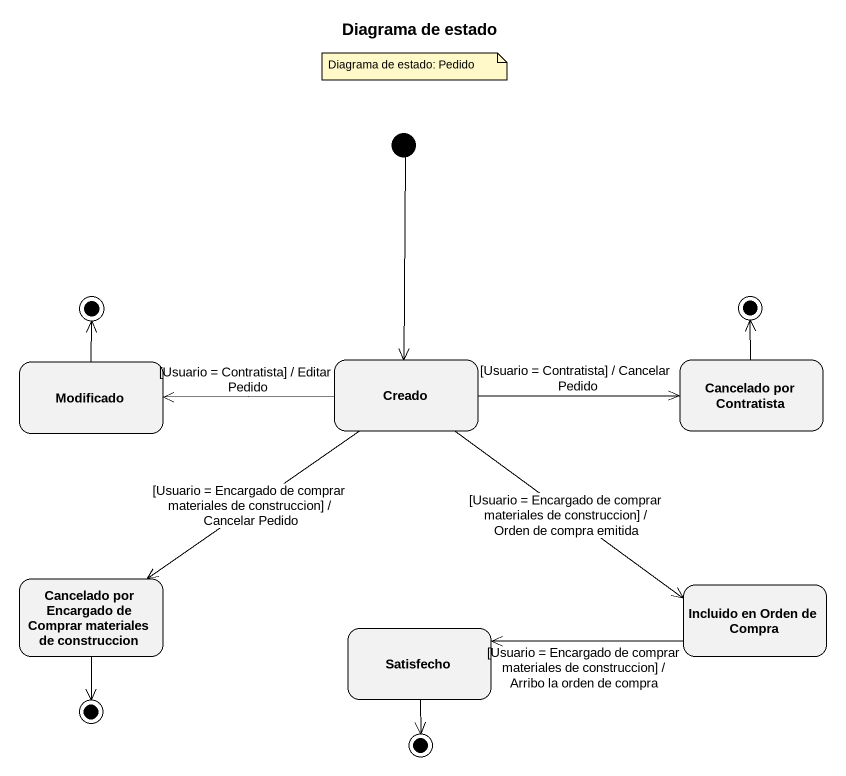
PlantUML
@startuml
title Diagrama de estado
hide empty description
state final1 <<end>>
state final2 <<end>>
state Modificado
state Creado
state "Cancelado por Contratista" as Cancelado_por_Contratista
state "Cancelado por Encargado de Comprar materiales de construccion" as Cancelado_por_Encargado_de
state "Incluido en Orden de Compra" as Incluido_en_Orden_de_Compra
state Satisfecho
state final3 <<end>>
state final4 <<end>>
[*] --> Creado
Modificado -up-> final1
Creado -left-> Modificado : [Usuario = Contratista] / Editar Pedido
Creado -right-> Cancelado_por_Contratista : [Usuario = Contratista] / Cancelar Pedido
Creado --> Cancelado_por_Encargado_de : [Usuario = Encargado de comprar materiales de construccion] / Cancelar Pedido
Creado --> Incluido_en_Orden_de_Compra : [Usuario = Encargado de comprar materiales de construccion] / Orden de compra emitida
Cancelado_por_Contratista -up-> final2
Cancelado_por_Encargado_de --> final3
Incluido_en_Orden_de_Compra -left-> Satisfecho : [Usuario = Encargado de comprar materiales de construccion] / Arribo la orden de compra
Satisfecho --> final4
note as N1
  Diagrama de estado: Pedido
end note
@enduml
